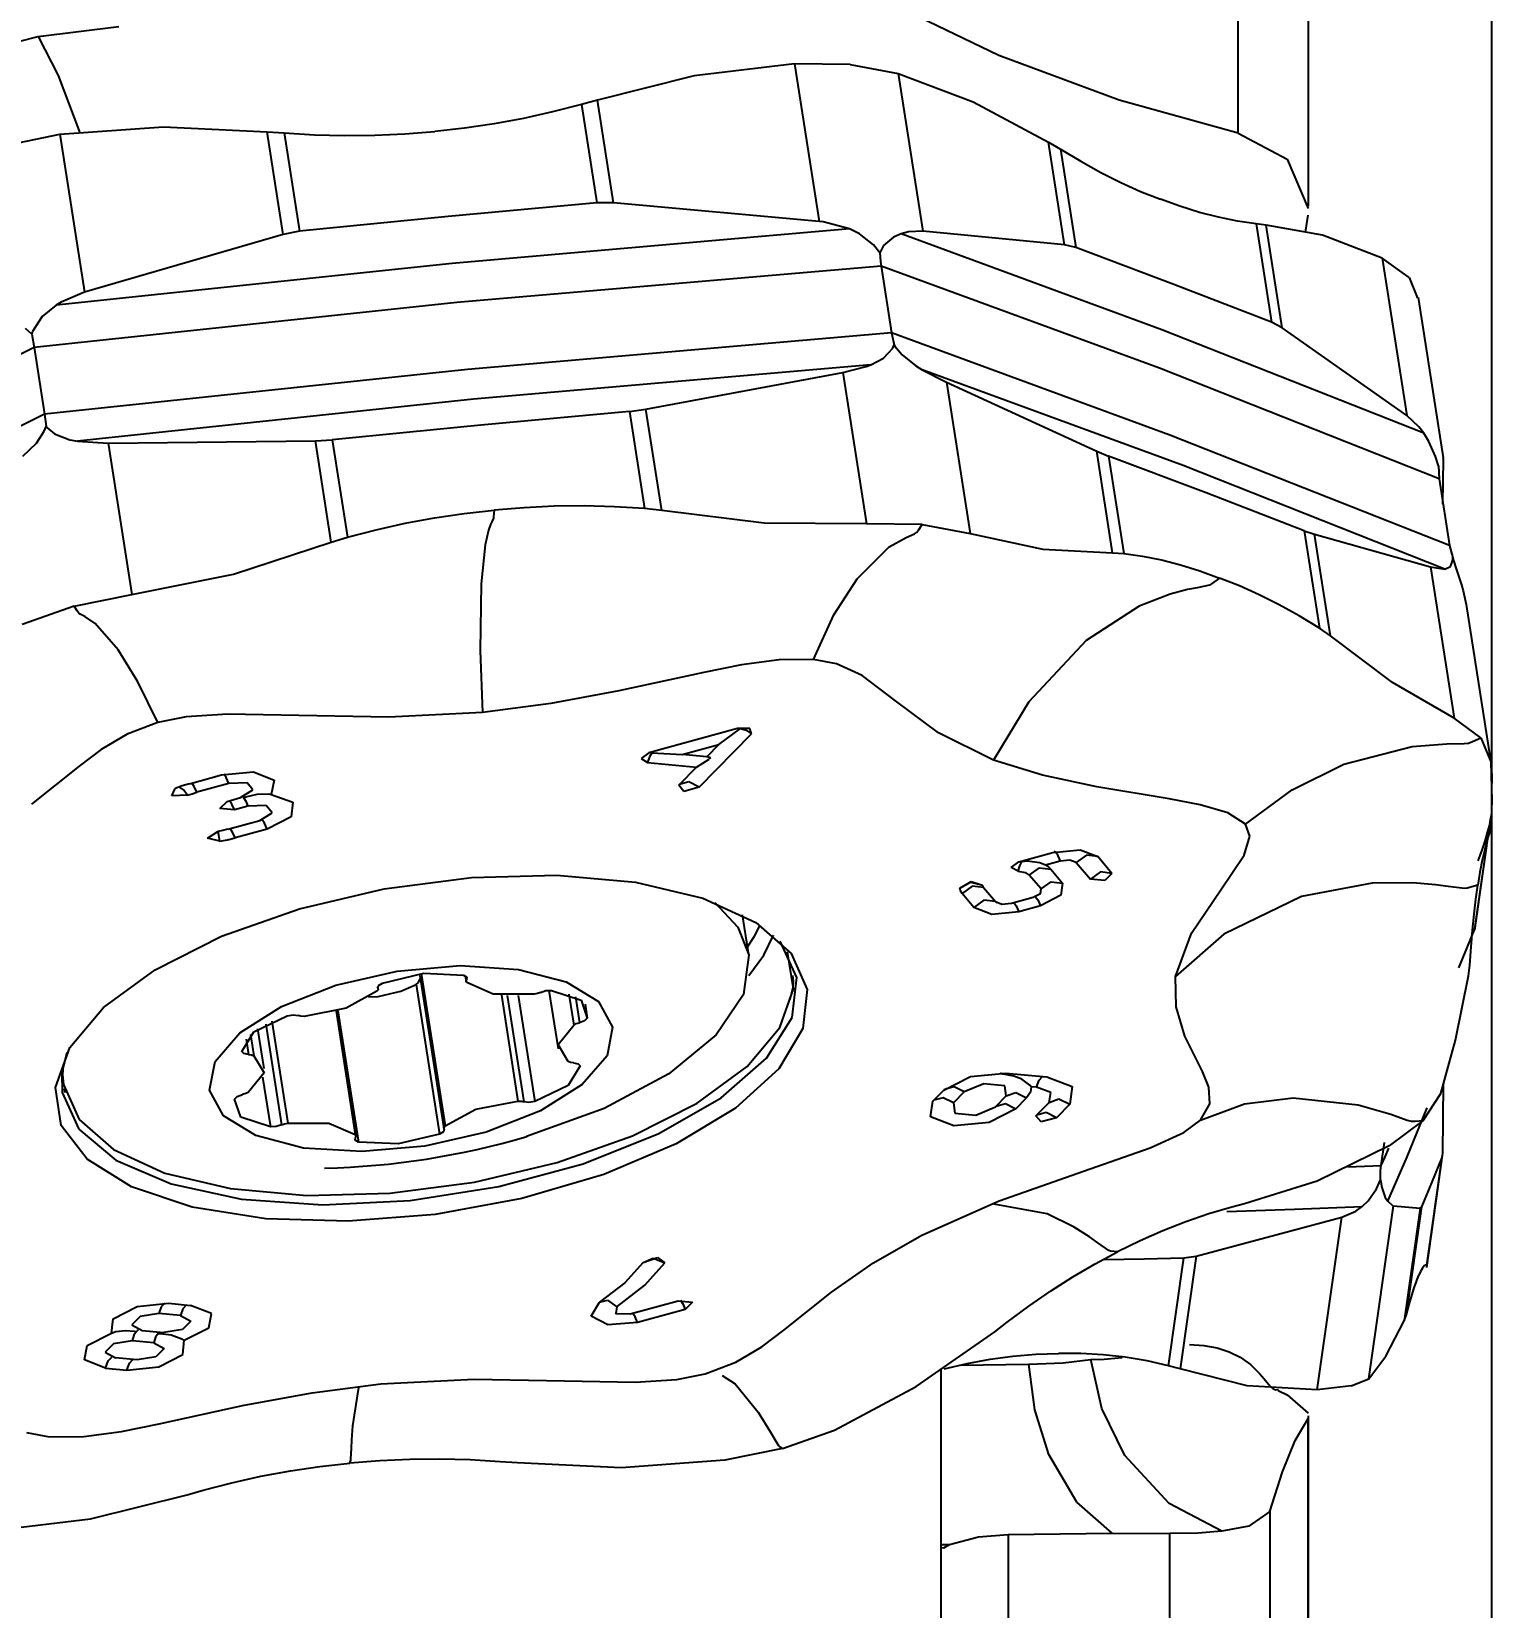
# Model space of a CAD drawing. Extents: x -70 to 148, y -70 to 126.
# Drawn here: x 107.99 to 123.14, y 10.29 to 26.51 of the extents above; entities that cross this region are included whole.
import ezdxf

# ---------------------------------------------------------------- set-up
doc = ezdxf.new("R2010")
doc.units = 0
doc.layers.add('1', color=4, linetype='Continuous')
doc.layers.add('2', color=7, linetype='Continuous')
doc.styles.get("Standard").update_dxf_attribs({"font": 'Monospac821 BT', "height": 3.5})
doc.styles.add('STANDARD 3.5 mm', font='Monospac821 BT.shx', dxfattribs={"height": 3.5})
doc.dimstyles.new('AM_DIN', dxfattribs={"dimtxt": 3.5, "dimasz": 2.5, "dimexe": 2, "dimexo": 1, "dimgap": 1, "dimtad": 1, "dimtoh": 1, "dimdsep": 46, "dimtxsty": 'STANDARD 3.5 mm', "dimsah": 1, "dimcen": 0.09, "dimadec": 0, "dimazin": 2, "dimtp": 1, "dimtm": 1e-09, "dimtfac": 1, "dimtdec": 4, "dimtmove": 0, "dimatfit": 3, "dimfxl": 1, "dimtolj": 1, "dimtzin": 0, "dimarcsym": 0})
doc.dimstyles.get("Standard").update_dxf_attribs({"dimtxt": 3.5, "dimasz": 2.5, "dimexe": 1.25, "dimexo": 0, "dimtad": 1, "dimtoh": 1, "dimdsep": 46, "dimtxsty": 'STANDARD', "dimsah": 1, "dimcen": 0.09, "dimazin": 2, "dimtp": 1, "dimtm": 1, "dimtfac": 1, "dimtdec": 4, "dimtmove": 0, "dimatfit": 3, "dimfxl": 1, "dimtolj": 1, "dimtzin": 0, "dimarcsym": 0})

# ---------------------------------------------------------------- blocks, each defined once
blk = doc.blocks.new('VDDIM_DEFAULT')
at = {"linetype": 'Continuous', "lineweight": -2, "extrusion": (0, 0, -1)}
blk.add_hatch(color=0, dxfattribs=at).paths.add_polyline_path([(0, 0), (1, -0.1665), (1, 0.1665)], flags=0)
blk = doc.blocks.new('*D355E')
at = {"layer": '2'}
for p, q in [((124, 70), (147.927, 70)), ((145.927, 70), (145.927, -70)), ((124, -70), (147.927, -70))]:
    blk.add_line(p, q, dxfattribs=at)
at = {"layer": '2', "xscale": 2.5, "yscale": 2.5}
for p, rotation in [((145.927, 70), 89.99999999999426), ((145.927, -70), 269.9999999999828)]:
    blk.add_blockref('VDDIM_DEFAULT', p, dxfattribs=dict(at, rotation=rotation))
at = {"layer": '2', "insert": (144.927, -0.068), "char_height": 3.5, "attachment_point": 8, "rotation": 90, "style": 'STANDARD 3.5 mm'}
blk.add_mtext('ø140', dxfattribs=at)
blk = doc.blocks.new('*D355F')
at = {"layer": '2'}
for p, q in [((123.909, 62.391), (139.927, 62.391)), ((137.927, 62.391), (137.927, -62.551)), ((123.909, -62.551), (139.927, -62.551))]:
    blk.add_line(p, q, dxfattribs=at)
at = {"layer": '2', "xscale": 2.5, "yscale": 2.5}
for p, rotation in [((137.927, 62.391), 89.99999999999426), ((137.927, -62.551), 269.9999999999828)]:
    blk.add_blockref('VDDIM_DEFAULT', p, dxfattribs=dict(at, rotation=rotation))
at = {"layer": '2', "insert": (136.927, -0.08), "char_height": 3.5, "attachment_point": 8, "rotation": 90, "style": 'STANDARD 3.5 mm'}
blk.add_mtext('ø125', dxfattribs=at)
blk = doc.blocks.new('*D3573')
at = {"layer": '2'}
for p, q in [((0, 0), (0, 121.877)), ((123.022, 0), (123.022, 121.877)), ((0, 120.627), (123.022, 120.627))]:
    blk.add_line(p, q, dxfattribs=at)
at = {"layer": '2', "xscale": 2.5, "yscale": 2.5, "rotation": 180}
blk.add_blockref('VDDIM_DEFAULT', (0, 120.627), dxfattribs=at)
at = {"layer": '2', "xscale": 2.5, "yscale": 2.5}
blk.add_blockref('VDDIM_DEFAULT', (123.022, 120.627), dxfattribs=at)
at = {"layer": '2', "insert": (61.511, 121.252), "char_height": 3.5, "attachment_point": 8}
blk.add_mtext('123', dxfattribs=at)

msp = doc.modelspace()

# ---------------------------------------------------------------- linework, layer by layer
at = {"layer": '1'}
for p, q in [((120.412, 25.466), (120.412, 34.409)), ((121.136, 24.714), (121.136, 33.745)), ((117.948, 26.265), (116.623, 26.904)), ((107.541, 26.33), (108.062, 26.46)), ((108.062, 26.46), (108.89, 26.562)), ((108.062, 26.46), (108.265, 26.059)), ((115.845, 26.179), (114.812, 26.054)), ((116.419, 26.171), (115.845, 26.179)), ((115.845, 26.179), (116.098, 24.557)), ((116.419, 26.171), (116.911, 26.079)), ((119.186, 25.805), (117.948, 26.265)), ((108.265, 26.059), (108.488, 25.467)), ((114.812, 26.054), (113.818, 25.806)), ((116.911, 26.079), (117.165, 24.457)), ((116.911, 26.079), (117.682, 25.786)), ((113.818, 25.806), (113.651, 25.761)), ((113.983, 24.749), (113.818, 25.806)), ((120.412, 25.466), (119.186, 25.805)), ((113.355, 25.683), (113.056, 25.617)), ((113.651, 25.761), (113.355, 25.683)), ((113.651, 25.761), (113.809, 24.749)), ((117.682, 25.786), (118.458, 25.372)), ((108.285, 25.453), (109.35, 25.529)), ((109.35, 25.529), (110.416, 25.48)), ((110.416, 25.48), (110.594, 25.467)), ((110.582, 24.422), (110.416, 25.48)), ((110.594, 25.467), (110.905, 25.448)), ((110.594, 25.467), (110.752, 24.455)), ((111.834, 25.458), (112.143, 25.483)), ((112.45, 25.517), (112.143, 25.483)), ((112.755, 25.561), (112.45, 25.517)), ((113.056, 25.617), (112.755, 25.561)), ((120.412, 25.466), (120.914, 25.198)), ((107.691, 25.332), (108.285, 25.453)), ((108.285, 25.453), (108.538, 23.83)), ((110.905, 25.448), (111.215, 25.44)), ((111.215, 25.44), (111.525, 25.443)), ((111.525, 25.443), (111.834, 25.458)), ((118.458, 25.372), (118.583, 25.3)), ((118.624, 24.315), (118.458, 25.372)), ((118.583, 25.3), (118.79, 25.175)), ((118.583, 25.3), (118.741, 24.288)), ((118.79, 25.175), (118.997, 25.061)), ((120.914, 25.198), (121.13, 24.69)), ((118.997, 25.061), (119.202, 24.958)), ((119.202, 24.958), (119.406, 24.866)), ((119.406, 24.866), (119.61, 24.785)), ((113.809, 24.749), (112.28, 24.607)), ((113.983, 24.749), (113.809, 24.749)), ((116.098, 24.557), (113.983, 24.749)), ((119.812, 24.712), (119.61, 24.785)), ((120.012, 24.649), (119.812, 24.712)), ((112.28, 24.607), (110.752, 24.455)), ((116.139, 24.552), (116.098, 24.557)), ((116.411, 24.479), (116.139, 24.552)), ((120.209, 24.599), (120.012, 24.649)), ((120.404, 24.559), (120.209, 24.599)), ((120.597, 24.532), (120.404, 24.559)), ((120.699, 24.518), (120.597, 24.532)), ((120.597, 24.532), (120.755, 23.52)), ((121.28, 24.414), (120.699, 24.518)), ((120.865, 23.461), (120.699, 24.518)), ((121.105, 24.445), (121.13, 24.622)), ((110.582, 24.422), (108.538, 23.83)), ((110.752, 24.455), (110.582, 24.422)), ((116.411, 24.479), (112.322, 24.125)), ((116.512, 24.43), (116.411, 24.479)), ((116.657, 24.317), (116.512, 24.43)), ((116.864, 24.396), (116.762, 24.309)), ((116.941, 24.429), (116.864, 24.396)), ((117.017, 24.449), (116.941, 24.429)), ((119.624, 23.442), (116.941, 24.429)), ((117.165, 24.457), (117.017, 24.449)), ((118.624, 24.315), (117.165, 24.457)), ((121.892, 24.18), (121.28, 24.414)), ((116.722, 24.233), (116.657, 24.317)), ((116.762, 24.309), (116.722, 24.233)), ((116.722, 24.233), (116.729, 24.143)), ((118.741, 24.288), (118.624, 24.315)), ((119.747, 23.909), (118.741, 24.288)), ((122.169, 23.978), (121.892, 24.18)), ((121.892, 24.18), (122.145, 22.558)), ((112.322, 24.125), (108.245, 23.694)), ((116.736, 24.096), (112.37, 23.721)), ((116.729, 24.143), (116.736, 24.096)), ((119.6, 23.045), (116.736, 24.096)), ((116.736, 24.096), (116.843, 23.409)), ((120.755, 23.52), (119.747, 23.909)), ((122.169, 23.978), (122.255, 23.768)), ((112.37, 23.721), (108.019, 23.259)), ((108.245, 23.694), (108.103, 23.577)), ((108.299, 23.727), (108.245, 23.694)), ((108.538, 23.83), (108.299, 23.727)), ((122.525, 22.124), (122.267, 23.772)), ((108.103, 23.577), (108.003, 23.422)), ((120.865, 23.461), (120.755, 23.52)), ((107.994, 23.395), (107.93, 23.456)), ((108.003, 23.422), (107.994, 23.395)), ((107.994, 23.395), (108.019, 23.259)), ((116.843, 23.409), (112.478, 23.034)), ((119.707, 22.358), (116.843, 23.409)), ((116.843, 23.409), (116.87, 23.285)), ((122.32, 22.378), (119.624, 23.442)), ((122.145, 22.558), (120.865, 23.461)), ((108.019, 23.259), (104.72, 21.615)), ((108.019, 23.259), (108.126, 22.572)), ((116.761, 23.148), (116.855, 23.251)), ((116.855, 23.251), (116.87, 23.285)), ((116.87, 23.285), (116.878, 23.273)), ((116.878, 23.273), (116.951, 23.185)), ((112.478, 23.034), (108.126, 22.572)), ((116.63, 23.08), (112.541, 22.726)), ((116.342, 23), (116.582, 23.063)), ((116.582, 23.063), (116.63, 23.08)), ((116.63, 23.08), (116.761, 23.148)), ((116.951, 23.185), (117.093, 23.071)), ((117.093, 23.071), (117.159, 23.03)), ((122.478, 21.906), (119.6, 23.045)), ((114.315, 22.625), (116.342, 23)), ((116.342, 23), (116.585, 21.444)), ((117.159, 23.03), (117.408, 22.901)), ((119.843, 22.043), (117.159, 23.03)), ((117.408, 22.901), (118.956, 22.191)), ((117.408, 22.901), (117.652, 21.344)), ((112.541, 22.726), (108.464, 22.295)), ((108.126, 22.572), (104.827, 20.929)), ((108.126, 22.572), (108.142, 22.446)), ((114.145, 22.602), (112.616, 22.46)), ((114.145, 22.602), (114.315, 22.625)), ((114.145, 22.602), (114.301, 21.601)), ((114.478, 21.581), (114.315, 22.625)), ((122.271, 22.441), (122.145, 22.558)), ((108.043, 22.275), (108.123, 22.398)), ((108.123, 22.398), (108.142, 22.446)), ((108.142, 22.446), (108.151, 22.436)), ((108.151, 22.436), (108.228, 22.372)), ((112.616, 22.46), (111.088, 22.308)), ((122.32, 22.378), (122.271, 22.441)), ((107.903, 22.141), (108.043, 22.275)), ((108.228, 22.372), (108.386, 22.31)), ((108.386, 22.31), (108.464, 22.295)), ((108.464, 22.295), (108.782, 22.274)), ((108.782, 22.274), (110.914, 22.298)), ((108.782, 22.274), (109.025, 20.718)), ((110.914, 22.298), (111.088, 22.308)), ((111.077, 21.254), (110.914, 22.298)), ((111.088, 22.308), (111.245, 21.307)), ((122.585, 21.22), (119.707, 22.358)), ((122.373, 22.293), (122.32, 22.378)), ((122.441, 22.137), (122.373, 22.293)), ((119.119, 21.147), (118.956, 22.191)), ((118.956, 22.191), (119.077, 22.14)), ((120.083, 21.762), (119.077, 22.14)), ((119.077, 22.14), (119.233, 21.139)), ((122.471, 22.041), (122.441, 22.137)), ((122.518, 21.648), (122.525, 22.106)), ((122.525, 22.106), (122.521, 22.123)), ((122.539, 20.979), (119.843, 22.043)), ((122.471, 22.041), (122.478, 21.906)), ((122.478, 21.906), (122.585, 21.22)), ((121.09, 21.373), (120.083, 21.762)), ((112.445, 21.551), (112.753, 21.584)), ((112.753, 21.584), (112.748, 21.516)), ((113.061, 21.61), (112.753, 21.584)), ((113.37, 21.625), (113.061, 21.61)), ((113.68, 21.628), (113.37, 21.625)), ((113.991, 21.62), (113.68, 21.628)), ((114.301, 21.601), (113.991, 21.62)), ((114.478, 21.581), (114.301, 21.601)), ((115.532, 21.45), (114.478, 21.581)), ((111.54, 21.384), (111.839, 21.451)), ((111.839, 21.451), (112.141, 21.506)), ((112.141, 21.506), (112.445, 21.551)), ((112.716, 21.439), (112.694, 21.378)), ((112.729, 21.466), (112.716, 21.439)), ((112.746, 21.501), (112.729, 21.466)), ((112.748, 21.516), (112.746, 21.501)), ((116.585, 21.444), (115.532, 21.45)), ((117.159, 21.436), (116.585, 21.444)), ((117.121, 21.379), (117.159, 21.436)), ((117.159, 21.436), (117.652, 21.344)), ((110.07, 20.925), (111.077, 21.254)), ((111.077, 21.254), (111.245, 21.307)), ((111.245, 21.307), (111.54, 21.384)), ((112.694, 21.378), (112.66, 21.227)), ((116.82, 21.206), (116.993, 21.303)), ((116.993, 21.303), (117.079, 21.341)), ((117.079, 21.341), (117.101, 21.354)), ((117.101, 21.354), (117.121, 21.379)), ((117.652, 21.344), (118.402, 21.182)), ((121.09, 21.373), (121.247, 20.372)), ((121.09, 21.373), (121.197, 21.337)), ((121.197, 21.337), (122.389, 21.002)), ((121.36, 20.293), (121.197, 21.337)), ((112.66, 21.227), (112.62, 20.827)), ((116.488, 20.879), (116.82, 21.206)), ((118.402, 21.182), (119.119, 21.147)), ((119.119, 21.147), (119.233, 21.139)), ((119.233, 21.139), (119.425, 21.112)), ((119.425, 21.112), (119.62, 21.072)), ((122.585, 21.22), (122.62, 21.093)), ((122.617, 21.061), (122.62, 21.093)), ((122.62, 21.093), (122.624, 21.078)), ((109.025, 20.718), (110.07, 20.925)), ((119.62, 21.072), (119.818, 21.022)), ((119.818, 21.022), (120.017, 20.96)), ((120.017, 20.96), (120.22, 20.886)), ((122.389, 21.002), (122.632, 19.445)), ((122.389, 21.002), (122.539, 20.979)), ((122.539, 20.979), (122.596, 21.004)), ((122.596, 21.004), (122.617, 21.061)), ((122.624, 21.078), (122.657, 20.971)), ((122.657, 20.971), (122.708, 20.816)), ((112.62, 20.827), (112.61, 20.14)), ((116.248, 20.506), (116.488, 20.879)), ((119.889, 20.768), (119.71, 20.722)), ((119.989, 20.787), (119.889, 20.768)), ((120.116, 20.812), (119.989, 20.787)), ((120.137, 20.825), (120.116, 20.812)), ((120.22, 20.886), (120.137, 20.825)), ((120.423, 20.805), (120.22, 20.886)), ((120.628, 20.713), (120.423, 20.805)), ((122.708, 20.816), (122.727, 20.755)), ((108.431, 20.597), (109.025, 20.718)), ((119.71, 20.722), (119.392, 20.597)), ((120.833, 20.61), (120.628, 20.713)), ((121.04, 20.496), (120.833, 20.61)), ((122.727, 20.755), (122.756, 20.614)), ((123.008, 19.034), (122.761, 20.615)), ((108.431, 20.597), (107.896, 20.407)), ((108.463, 20.548), (108.431, 20.597)), ((108.478, 20.525), (108.463, 20.548)), ((108.492, 20.516), (108.478, 20.525)), ((108.542, 20.491), (108.492, 20.516)), ((108.648, 20.42), (108.542, 20.491)), ((116.039, 20.048), (116.248, 20.506)), ((119.392, 20.597), (118.846, 20.245)), ((121.247, 20.372), (121.04, 20.496)), ((108.883, 20.149), (108.648, 20.42)), ((121.36, 20.293), (121.247, 20.372)), ((122, 19.81), (121.36, 20.293)), ((109.085, 19.818), (108.883, 20.149)), ((112.61, 20.14), (112.632, 19.504)), ((118.846, 20.245), (118.255, 19.612)), ((115.299, 19.992), (114.913, 19.914)), ((115.688, 20.046), (115.299, 19.992)), ((116.039, 20.048), (115.688, 20.046)), ((116.278, 20.002), (116.039, 20.048)), ((116.54, 19.882), (116.278, 20.002)), ((109.292, 19.4), (109.085, 19.818)), ((114.913, 19.914), (114.038, 19.724)), ((116.885, 19.622), (116.54, 19.882)), ((122.632, 19.445), (122, 19.81)), ((114.038, 19.724), (113.337, 19.595)), ((110.012, 19.486), (109.583, 19.457)), ((110.742, 19.471), (110.012, 19.486)), ((111.668, 19.454), (110.742, 19.471)), ((112.632, 19.504), (111.668, 19.454)), ((113.337, 19.595), (112.632, 19.504)), ((117.327, 19.293), (116.885, 19.622)), ((118.255, 19.612), (117.894, 19.012)), ((109.292, 19.4), (108.977, 19.28)), ((109.583, 19.457), (109.292, 19.4)), ((115.259, 19.337), (114.347, 19.086)), ((115.066, 19.174), (115.29, 19.337)), ((115.385, 19.338), (115.259, 19.337)), ((115.287, 19.34), (115.284, 19.342)), ((115.29, 19.337), (115.287, 19.34)), ((115.29, 19.337), (115.348, 19.32)), ((115.348, 19.32), (115.402, 19.282)), ((115.402, 19.282), (115.385, 19.338)), ((122.909, 19.243), (122.632, 19.445)), ((108.977, 19.28), (108.708, 19.121)), ((114.689, 19.07), (115.066, 19.174)), ((114.863, 18.734), (115.402, 19.282)), ((115.066, 19.174), (114.941, 19.047)), ((117.894, 19.012), (117.327, 19.293)), ((121.497, 18.969), (122.203, 19.153)), ((122.203, 19.153), (122.559, 19.181)), ((122.559, 19.181), (122.737, 19.184)), ((122.737, 19.184), (122.781, 19.188)), ((122.781, 19.188), (122.824, 19.205)), ((122.824, 19.205), (122.909, 19.243)), ((122.909, 19.243), (123.012, 18.993)), ((108.708, 19.121), (108.482, 18.951)), ((114.347, 19.086), (114.267, 19.03)), ((114.267, 19.03), (114.332, 18.988)), ((114.351, 19.045), (114.332, 18.988)), ((114.332, 18.988), (114.837, 18.941)), ((114.377, 19.086), (114.351, 19.045)), ((114.374, 19.089), (114.371, 19.092)), ((114.377, 19.086), (114.374, 19.089)), ((114.377, 19.086), (114.689, 19.07)), ((114.941, 19.047), (114.689, 19.07)), ((114.837, 18.941), (114.967, 19.023)), ((114.98, 19.036), (114.941, 19.047)), ((114.98, 19.036), (114.967, 19.023)), ((118.396, 18.856), (117.894, 19.012)), ((123.012, 18.993), (123.022, 18.594)), ((123.015, 19.016), (123.022, 18.829)), ((108.482, 18.951), (107.991, 18.559)), ((109.618, 18.77), (109.947, 18.861)), ((109.947, 18.861), (110.276, 18.892)), ((109.996, 18.832), (109.971, 18.867)), ((110.022, 18.772), (109.996, 18.832)), ((110.276, 18.892), (110.49, 18.807)), ((114.837, 18.941), (114.653, 18.754)), ((118.955, 18.736), (118.396, 18.856)), ((120.966, 18.707), (121.497, 18.969)), ((123.022, 18.829), (123.019, 18.713)), ((109.437, 18.645), (109.472, 18.721)), ((109.543, 18.747), (109.472, 18.721)), ((109.556, 18.708), (109.512, 18.737)), ((109.618, 18.77), (109.543, 18.747)), ((109.599, 18.65), (109.556, 18.708)), ((109.599, 18.65), (109.644, 18.667)), ((109.667, 18.742), (109.642, 18.777)), ((109.644, 18.667), (109.693, 18.682)), ((109.693, 18.682), (109.667, 18.742)), ((110.022, 18.772), (109.693, 18.682)), ((110.21, 18.779), (110.022, 18.772)), ((110.144, 18.626), (110.271, 18.706)), ((110.198, 18.633), (110.316, 18.662)), ((110.271, 18.706), (110.21, 18.779)), ((110.316, 18.662), (110.435, 18.665)), ((110.435, 18.665), (110.46, 18.658)), ((110.49, 18.807), (110.46, 18.658)), ((110.46, 18.658), (110.682, 18.578)), ((114.706, 18.691), (114.653, 18.754)), ((114.757, 18.788), (114.66, 18.761)), ((114.863, 18.734), (114.706, 18.691)), ((114.863, 18.734), (114.757, 18.788)), ((119.701, 18.613), (118.955, 18.736)), ((120.485, 18.353), (120.966, 18.707)), ((109.599, 18.65), (109.437, 18.645)), ((109.932, 18.513), (110.006, 18.588)), ((110.08, 18.499), (109.932, 18.513)), ((110.006, 18.588), (110.144, 18.626)), ((110.055, 18.559), (110.03, 18.595)), ((110.08, 18.499), (110.055, 18.559)), ((110.219, 18.537), (110.08, 18.499)), ((110.168, 18.633), (110.171, 18.63)), ((110.171, 18.63), (110.175, 18.626)), ((110.175, 18.626), (110.198, 18.633)), ((110.175, 18.626), (110.197, 18.59)), ((110.197, 18.59), (110.219, 18.537)), ((110.407, 18.544), (110.219, 18.537)), ((110.469, 18.471), (110.407, 18.544)), ((110.682, 18.578), (110.664, 18.43)), ((120.021, 18.553), (119.701, 18.613)), ((120.303, 18.47), (120.021, 18.553)), ((123.022, 18.594), (123.012, 18.327)), ((110.013, 18.301), (110.341, 18.391)), ((110.341, 18.391), (110.469, 18.471)), ((110.39, 18.363), (110.365, 18.399)), ((110.416, 18.302), (110.39, 18.363)), ((110.664, 18.43), (110.416, 18.302)), ((120.485, 18.353), (120.303, 18.47)), ((120.532, 18.23), (120.485, 18.353)), ((122.846, 17.263), (123.012, 18.423)), ((122.846, 17.275), (123.003, 18.371)), ((123.003, 18.371), (122.974, 18.268)), ((123.012, 18.437), (123.003, 18.371)), ((109.803, 18.209), (109.91, 18.279)), ((109.929, 18.178), (109.803, 18.209)), ((109.962, 18.288), (109.91, 18.279)), ((109.919, 18.24), (109.912, 18.279)), ((109.929, 18.178), (109.919, 18.24)), ((109.929, 18.178), (110.009, 18.193)), ((110.013, 18.301), (109.962, 18.288)), ((110.009, 18.193), (110.088, 18.212)), ((110.062, 18.272), (110.037, 18.308)), ((110.088, 18.212), (110.062, 18.272)), ((110.416, 18.302), (110.088, 18.212)), ((120.473, 18.033), (120.532, 18.23)), ((122.948, 18.177), (122.923, 18.097)), ((122.974, 18.268), (122.948, 18.177)), ((122.974, 18.194), (122.948, 18.094)), ((123.003, 18.283), (122.974, 18.194)), ((123.012, 18.327), (123.003, 18.283)), ((118.153, 17.966), (118.505, 18.063)), ((118.505, 18.063), (118.784, 18.09)), ((118.515, 18.075), (118.545, 18.051)), ((118.545, 18.051), (118.58, 17.974)), ((118.849, 18.034), (118.745, 17.959)), ((118.784, 18.09), (118.967, 18.02)), ((118.967, 18.02), (118.849, 18.034)), ((119.112, 17.847), (118.967, 18.02)), ((120.231, 17.679), (120.473, 18.033)), ((122.899, 18.03), (122.878, 17.975)), ((122.923, 18.097), (122.899, 18.03)), ((122.948, 18.094), (122.923, 17.982)), ((118.073, 17.908), (118.153, 17.966)), ((118.148, 17.868), (118.073, 17.908)), ((118.148, 17.868), (118.162, 17.926)), ((118.148, 17.868), (118.218, 17.856)), ((118.162, 17.926), (118.184, 17.966)), ((118.177, 17.973), (118.18, 17.97)), ((118.18, 17.97), (118.184, 17.966)), ((118.187, 17.967), (118.184, 17.966)), ((118.24, 17.971), (118.187, 17.967)), ((118.218, 17.856), (118.261, 17.83)), ((118.37, 17.956), (118.24, 17.971)), ((118.261, 17.83), (118.365, 17.905)), ((118.365, 17.905), (118.483, 17.891)), ((118.428, 17.932), (118.37, 17.956)), ((118.58, 17.974), (118.428, 17.932)), ((118.459, 17.913), (118.428, 17.932)), ((118.483, 17.891), (118.459, 17.913)), ((118.483, 17.891), (118.604, 17.747)), ((118.679, 17.984), (118.58, 17.974)), ((118.745, 17.959), (118.679, 17.984)), ((118.745, 17.959), (118.89, 17.786)), ((118.994, 17.861), (118.89, 17.786)), ((119.112, 17.847), (118.994, 17.861)), ((119.112, 17.847), (119.039, 17.772)), ((122.899, 17.859), (122.878, 17.724)), ((122.923, 17.982), (122.899, 17.859)), ((110.749, 17.483), (111.622, 17.688)), ((111.622, 17.688), (112.522, 17.806)), ((112.522, 17.806), (113.399, 17.829)), ((113.399, 17.829), (114.207, 17.755)), ((114.207, 17.755), (114.902, 17.59)), ((117.546, 17.696), (117.663, 17.763)), ((117.546, 17.696), (117.657, 17.756)), ((117.552, 17.667), (117.546, 17.696)), ((117.673, 17.715), (117.569, 17.64)), ((117.657, 17.756), (117.781, 17.726)), ((117.663, 17.763), (117.781, 17.726)), ((117.791, 17.701), (117.673, 17.715)), ((117.781, 17.726), (117.783, 17.713)), ((117.783, 17.713), (117.791, 17.701)), ((117.791, 17.701), (117.912, 17.556)), ((118.382, 17.686), (118.261, 17.83)), ((118.376, 17.641), (118.382, 17.686)), ((118.382, 17.686), (118.486, 17.761)), ((118.486, 17.761), (118.604, 17.747)), ((118.604, 17.747), (118.585, 17.621)), ((119.039, 17.772), (118.89, 17.786)), ((121.789, 17.746), (121.063, 17.608)), ((122.208, 17.751), (121.789, 17.746)), ((122.442, 17.73), (122.208, 17.751)), ((122.573, 17.712), (122.442, 17.73)), ((122.74, 17.691), (122.573, 17.712)), ((122.768, 17.695), (122.74, 17.691)), ((122.878, 17.724), (122.768, 17.695)), ((122.857, 17.581), (122.878, 17.724)), ((114.902, 17.59), (115.446, 17.342)), ((115.024, 17.547), (115.263, 17.293)), ((117.569, 17.64), (117.552, 17.667)), ((117.69, 17.495), (117.569, 17.64)), ((117.794, 17.57), (117.69, 17.495)), ((117.912, 17.556), (117.794, 17.57)), ((117.912, 17.556), (117.978, 17.531)), ((117.923, 17.547), (117.925, 17.546)), ((117.925, 17.546), (117.925, 17.546)), ((117.925, 17.546), (117.926, 17.545)), ((117.978, 17.531), (118.077, 17.541)), ((118.077, 17.541), (118.3, 17.602)), ((118.101, 17.547), (118.126, 17.512)), ((118.3, 17.602), (118.376, 17.641)), ((118.323, 17.61), (118.349, 17.574)), ((118.349, 17.574), (118.375, 17.513)), ((118.585, 17.621), (118.375, 17.513)), ((118.377, 17.642), (118.378, 17.643)), ((118.378, 17.643), (118.379, 17.644)), ((118.379, 17.644), (118.379, 17.645)), ((119.929, 17.231), (120.231, 17.679)), ((121.063, 17.608), (120.264, 17.221)), ((122.839, 17.427), (122.857, 17.581)), ((109.948, 17.199), (110.749, 17.483)), ((115.375, 17.008), (115.31, 17.419)), ((117.874, 17.425), (117.69, 17.495)), ((118.152, 17.452), (117.874, 17.425)), ((118.126, 17.512), (118.152, 17.452)), ((118.375, 17.513), (118.152, 17.452)), ((122.822, 17.263), (122.839, 17.427)), ((109.265, 16.854), (109.948, 17.199)), ((115.263, 17.293), (115.375, 17.008)), ((115.362, 17.091), (115.434, 17.202)), ((115.434, 17.202), (115.49, 17.313)), ((115.446, 17.342), (115.811, 17.023)), ((115.528, 17.004), (115.628, 17.211)), ((119.767, 16.784), (119.929, 17.231)), ((120.264, 17.221), (119.767, 16.784)), ((122.764, 17.072), (122.846, 17.275)), ((122.807, 17.089), (122.822, 17.263)), ((122.847, 17.284), (122.846, 17.275)), ((115.869, 16.775), (115.696, 17.15)), ((115.835, 16.659), (115.773, 17.038)), ((122.683, 16.876), (122.764, 17.072)), ((122.794, 16.903), (122.807, 17.089)), ((111.757, 16.841), (112.405, 16.897)), ((112.405, 16.897), (113.003, 16.859)), ((115.375, 17.008), (115.32, 16.601)), ((115.375, 16.796), (115.528, 17.004)), ((115.811, 17.023), (115.975, 16.653)), ((122.78, 16.792), (122.794, 16.903)), ((108.734, 16.465), (109.265, 16.854)), ((111.123, 16.696), (111.757, 16.841)), ((111.565, 16.692), (111.605, 16.717)), ((111.605, 16.717), (112.031, 16.818)), ((111.95, 16.703), (111.974, 16.722)), ((111.974, 16.722), (111.994, 16.768)), ((111.989, 16.797), (112.236, 15.221)), ((112.003, 16.815), (112.248, 15.247)), ((112.031, 16.818), (112.439, 16.798)), ((112.439, 16.798), (112.472, 16.779)), ((112.456, 16.792), (112.465, 16.734)), ((112.465, 16.786), (112.47, 16.752)), ((112.465, 16.736), (112.47, 16.752)), ((112.471, 16.722), (112.465, 16.736)), ((112.472, 16.779), (112.47, 16.752)), ((112.744, 16.604), (112.471, 16.722)), ((113.003, 16.859), (113.494, 16.732)), ((113.494, 16.732), (113.827, 16.527)), ((115.821, 16.365), (115.869, 16.775)), ((115.823, 16.797), (115.83, 16.735)), ((115.83, 16.735), (115.827, 16.671)), ((119.771, 16.472), (119.767, 16.784)), ((122.649, 16.129), (122.78, 16.792)), ((110.564, 16.478), (111.123, 16.696)), ((111.547, 16.633), (111.231, 16.459)), ((111.462, 16.577), (111.56, 16.579)), ((111.559, 16.649), (111.547, 16.633)), ((111.556, 16.676), (111.558, 16.664)), ((111.56, 16.659), (111.557, 16.678)), ((111.558, 16.664), (111.565, 16.692)), ((111.558, 16.664), (111.559, 16.649)), ((111.56, 16.579), (111.792, 16.633)), ((111.792, 16.633), (111.95, 16.703)), ((111.95, 16.703), (112.191, 15.162)), ((113.165, 16.603), (112.744, 16.604)), ((112.829, 16.593), (112.999, 15.504)), ((112.888, 16.589), (113.059, 15.497)), ((113.001, 16.589), (113.172, 15.499)), ((113.199, 16.61), (113.165, 16.603)), ((113.229, 16.622), (113.199, 16.61)), ((113.229, 16.622), (113.285, 16.64)), ((113.285, 16.64), (113.345, 16.642)), ((113.317, 16.643), (113.411, 16.042)), ((113.345, 16.642), (113.648, 16.541)), ((113.523, 16.605), (113.573, 16.286)), ((113.59, 16.577), (113.632, 16.309)), ((115.32, 16.601), (115.04, 16.184)), ((115.693, 16.259), (115.835, 16.659)), ((115.827, 16.671), (115.796, 16.549)), ((115.975, 16.653), (115.932, 16.249)), ((108.386, 16.054), (108.734, 16.465)), ((110.136, 16.207), (110.564, 16.478)), ((110.624, 16.381), (110.685, 16.39)), ((110.685, 16.39), (110.736, 16.383)), ((110.764, 16.376), (110.736, 16.383)), ((111.231, 16.459), (110.797, 16.375)), ((111.126, 16.427), (111.324, 15.158)), ((111.33, 15.146), (111.13, 16.428)), ((111.146, 16.432), (111.357, 15.082)), ((113.648, 16.541), (113.712, 16.356)), ((113.69, 16.499), (113.712, 16.356)), ((113.827, 16.527), (113.973, 16.264)), ((119.862, 16.173), (119.771, 16.472)), ((110.28, 16.217), (110.624, 16.381)), ((110.385, 15.838), (110.321, 16.246)), ((110.404, 16.295), (110.566, 15.258)), ((110.467, 16.324), (110.63, 15.277)), ((110.797, 16.375), (110.764, 16.376)), ((113.411, 16.085), (113.573, 16.286)), ((113.573, 16.286), (113.599, 16.3)), ((113.599, 16.3), (113.632, 16.309)), ((113.685, 16.329), (113.632, 16.309)), ((113.712, 16.356), (113.685, 16.329)), ((113.973, 16.264), (113.915, 15.97)), ((115.356, 15.86), (115.693, 16.259)), ((115.557, 15.944), (115.821, 16.365)), ((115.932, 16.249), (115.682, 15.835)), ((109.881, 15.91), (110.136, 16.207)), ((110.157, 16.015), (110.28, 16.217)), ((110.202, 16.139), (110.226, 15.982)), ((110.246, 16.188), (110.28, 15.97)), ((113.516, 15.91), (113.411, 16.085)), ((115.04, 16.184), (114.552, 15.785)), ((120.042, 15.809), (119.862, 16.173)), ((122.495, 15.582), (122.649, 16.129)), ((108.238, 15.642), (108.386, 16.054)), ((108.356, 16.003), (108.304, 15.794)), ((109.823, 15.615), (109.881, 15.91)), ((110.177, 15.992), (110.157, 16.015)), ((110.226, 15.982), (110.177, 15.992)), ((110.226, 15.982), (110.257, 15.979)), ((110.257, 15.979), (110.28, 15.97)), ((110.28, 15.97), (110.385, 15.794)), ((113.539, 15.901), (113.516, 15.91)), ((113.569, 15.898), (113.539, 15.901)), ((113.569, 15.898), (113.618, 15.888)), ((113.915, 15.97), (113.659, 15.673)), ((115.09, 15.537), (115.557, 15.944)), ((108.304, 15.794), (108.307, 15.59)), ((108.317, 15.872), (108.312, 15.772)), ((108.312, 15.772), (108.321, 15.674)), ((110.385, 15.794), (110.223, 15.593)), ((110.371, 15.749), (110.451, 15.237)), ((113.638, 15.865), (113.516, 15.663)), ((113.618, 15.888), (113.638, 15.865)), ((113.637, 15.868), (113.638, 15.865)), ((114.552, 15.785), (113.887, 15.428)), ((114.842, 15.481), (115.356, 15.86)), ((115.682, 15.835), (115.239, 15.432)), ((117.381, 15.616), (117.655, 15.757)), ((117.655, 15.757), (118.019, 15.792)), ((117.96, 15.783), (117.967, 15.79)), ((117.983, 15.781), (117.96, 15.783)), ((117.967, 15.79), (117.974, 15.795)), ((117.99, 15.78), (117.983, 15.781)), ((118.012, 15.777), (117.99, 15.78)), ((118.048, 15.771), (118.012, 15.777)), ((118.019, 15.792), (118.44, 15.752)), ((118.102, 15.759), (118.048, 15.771)), ((118.184, 15.728), (118.102, 15.759)), ((118.361, 15.717), (118.397, 15.756)), ((118.44, 15.752), (118.704, 15.652)), ((120.108, 15.646), (120.042, 15.809)), ((108.299, 15.253), (108.238, 15.642)), ((108.307, 15.59), (108.478, 15.215)), ((108.321, 15.674), (108.481, 15.314)), ((108.332, 15.627), (108.332, 15.628)), ((108.332, 15.626), (108.332, 15.627)), ((108.337, 15.589), (108.332, 15.626)), ((109.968, 15.353), (109.823, 15.615)), ((110.197, 15.58), (110.164, 15.57)), ((110.223, 15.593), (110.197, 15.58)), ((113.516, 15.663), (113.172, 15.499)), ((113.659, 15.673), (113.231, 15.402)), ((117.27, 15.504), (117.381, 15.616)), ((117.382, 15.618), (117.381, 15.616)), ((117.384, 15.62), (117.382, 15.618)), ((117.487, 15.65), (117.391, 15.626)), ((117.59, 15.597), (117.48, 15.485)), ((117.59, 15.597), (117.487, 15.65)), ((117.792, 15.681), (117.59, 15.597)), ((118.008, 15.661), (117.792, 15.681)), ((118.024, 15.556), (118.008, 15.661)), ((118.024, 15.556), (118.122, 15.591)), ((118.122, 15.591), (118.233, 15.536)), ((118.268, 15.667), (118.184, 15.728)), ((118.274, 15.595), (118.233, 15.536)), ((118.282, 15.651), (118.268, 15.667)), ((118.282, 15.651), (118.274, 15.595)), ((118.336, 15.646), (118.282, 15.651)), ((118.336, 15.646), (118.361, 15.717)), ((118.482, 15.59), (118.336, 15.646)), ((118.467, 15.49), (118.482, 15.59)), ((118.704, 15.652), (118.677, 15.47)), ((120.118, 15.475), (120.108, 15.646)), ((122.313, 15.304), (122.495, 15.582)), ((122.517, 14.966), (122.525, 15.678)), ((110.083, 15.523), (110.11, 15.551)), ((110.147, 15.339), (110.083, 15.523)), ((110.11, 15.551), (110.164, 15.57)), ((112.248, 15.247), (112.565, 15.421)), ((112.565, 15.421), (112.999, 15.504)), ((112.999, 15.504), (113.032, 15.503)), ((113.032, 15.503), (113.059, 15.497)), ((113.111, 15.49), (113.059, 15.497)), ((113.887, 15.428), (113.088, 15.138)), ((113.172, 15.499), (113.111, 15.49)), ((114.179, 15.145), (114.842, 15.481)), ((114.45, 15.168), (115.09, 15.537)), ((115.239, 15.432), (114.628, 15.063)), ((117.246, 15.34), (117.27, 15.504)), ((117.272, 15.506), (117.27, 15.504)), ((117.274, 15.508), (117.272, 15.506)), ((117.374, 15.538), (117.277, 15.511)), ((117.48, 15.485), (117.374, 15.538)), ((117.48, 15.485), (117.495, 15.38)), ((117.712, 15.359), (117.913, 15.444)), ((118.123, 15.424), (117.849, 15.284)), ((118.024, 15.556), (117.913, 15.444)), ((117.913, 15.444), (117.915, 15.446)), ((117.915, 15.446), (117.917, 15.447)), ((117.92, 15.451), (118.017, 15.478)), ((118.017, 15.478), (118.123, 15.424)), ((118.123, 15.424), (118.233, 15.536)), ((118.33, 15.351), (118.467, 15.49)), ((118.467, 15.49), (118.565, 15.525)), ((118.677, 15.47), (118.54, 15.331)), ((118.565, 15.525), (118.677, 15.47)), ((120.024, 15.308), (120.118, 15.475)), ((120.024, 15.308), (120.477, 15.474)), ((120.477, 15.474), (120.978, 15.537)), ((120.978, 15.537), (121.645, 15.465)), ((121.645, 15.465), (121.982, 15.367)), ((122.15, 14.931), (122.355, 15.434)), ((108.565, 14.906), (108.299, 15.253)), ((108.481, 15.314), (108.835, 15.005)), ((110.302, 15.148), (109.968, 15.353)), ((110.451, 15.237), (110.147, 15.339)), ((110.566, 15.258), (110.51, 15.24)), ((110.566, 15.258), (110.596, 15.269)), ((110.596, 15.269), (110.63, 15.277)), ((110.63, 15.277), (111.052, 15.276)), ((111.052, 15.276), (111.324, 15.158)), ((112.237, 15.231), (112.248, 15.247)), ((113.231, 15.402), (112.673, 15.183)), ((117.485, 15.249), (117.246, 15.34)), ((117.849, 15.284), (117.485, 15.249)), ((117.495, 15.38), (117.712, 15.359)), ((118.383, 15.288), (118.33, 15.351)), ((118.434, 15.385), (118.337, 15.358)), ((118.54, 15.331), (118.383, 15.288)), ((118.54, 15.331), (118.434, 15.385)), ((119.851, 15.18), (120.024, 15.308)), ((122.313, 15.304), (121.966, 15.042)), ((121.982, 15.367), (122.15, 15.308)), ((122.15, 15.308), (122.192, 15.296)), ((122.192, 15.296), (122.233, 15.297)), ((122.233, 15.297), (122.313, 15.304)), ((108.478, 15.215), (108.86, 14.895)), ((110.792, 15.02), (110.302, 15.148)), ((110.51, 15.24), (110.451, 15.237)), ((111.324, 15.158), (111.331, 15.144)), ((111.324, 15.1), (111.325, 15.128)), ((111.357, 15.082), (111.324, 15.1)), ((111.331, 15.144), (111.325, 15.128)), ((112.191, 15.162), (111.765, 15.062)), ((112.673, 15.183), (112.039, 15.039)), ((112.231, 15.188), (112.191, 15.162)), ((112.238, 15.215), (112.231, 15.188)), ((112.238, 15.215), (112.237, 15.231)), ((113.402, 14.87), (114.179, 15.145)), ((113.671, 14.857), (114.45, 15.168)), ((119.506, 15.021), (119.851, 15.18)), ((108.835, 15.005), (109.365, 14.763)), ((111.391, 14.983), (110.792, 15.02)), ((111.765, 15.062), (111.357, 15.082)), ((112.039, 15.039), (111.391, 14.983)), ((114.628, 15.063), (113.881, 14.746)), ((118.819, 14.781), (119.506, 15.021)), ((121.966, 15.042), (121.223, 14.679)), ((121.882, 14.84), (121.916, 15.076)), ((121.882, 14.84), (121.923, 14.929)), ((121.923, 14.929), (121.963, 15.02)), ((121.951, 14.473), (122.15, 14.931)), ((122.351, 13.791), (122.518, 14.966)), ((122.51, 14.922), (122.517, 14.966)), ((109.023, 14.621), (108.565, 14.906)), ((108.86, 14.895), (109.429, 14.65)), ((109.365, 14.763), (110.04, 14.603)), ((112.553, 14.669), (113.402, 14.87)), ((112.801, 14.624), (113.671, 14.857)), ((117.95, 14.476), (118.819, 14.781)), ((121.54, 14.825), (121.711, 14.832)), ((121.711, 14.832), (121.882, 14.84)), ((121.875, 14.693), (121.877, 14.788)), ((121.877, 14.788), (121.882, 14.84)), ((122.352, 13.813), (122.51, 14.922)), ((122.405, 14.662), (122.51, 14.922)), ((109.646, 14.412), (109.023, 14.621)), ((109.429, 14.65), (110.153, 14.495)), ((110.04, 14.603), (110.826, 14.532)), ((111.679, 14.554), (112.553, 14.669)), ((111.889, 14.481), (112.801, 14.624)), ((113.881, 14.746), (113.039, 14.5)), ((121.223, 14.679), (120.475, 14.447)), ((121.75, 14.475), (121.835, 14.599)), ((121.835, 14.599), (121.875, 14.693)), ((121.875, 14.693), (121.888, 14.613)), ((121.888, 14.613), (121.925, 14.512)), ((122.301, 14.415), (122.405, 14.662)), ((110.153, 14.495), (110.989, 14.437)), ((110.826, 14.532), (111.679, 14.554)), ((110.989, 14.437), (111.889, 14.481)), ((113.039, 14.5), (112.146, 14.337)), ((117.154, 14.124), (117.95, 14.476)), ((118.445, 14.344), (117.88, 14.445)), ((120.475, 14.447), (120.345, 14.411)), ((121.688, 14.417), (121.75, 14.475)), ((121.925, 14.512), (121.951, 14.473)), ((121.951, 14.473), (122.003, 14.425)), ((110.403, 14.292), (109.646, 14.412)), ((111.251, 14.267), (110.403, 14.292)), ((112.146, 14.337), (111.251, 14.267)), ((118.723, 14.204), (118.445, 14.344)), ((120.108, 14.342), (119.872, 14.261)), ((119.98, 13.907), (121.479, 14.31)), ((120.345, 14.411), (120.108, 14.342)), ((120.293, 14.367), (120.99, 14.39)), ((120.99, 14.39), (121.688, 14.417)), ((121.225, 12.532), (121.479, 14.31)), ((121.479, 14.31), (121.622, 14.371)), ((121.622, 14.371), (121.688, 14.417)), ((121.755, 12.646), (122.009, 14.424)), ((122.003, 14.425), (122.009, 14.424)), ((122.009, 14.424), (122.284, 14.402)), ((122.284, 14.402), (122.119, 13.243)), ((122.143, 13.306), (122.301, 14.415)), ((122.284, 14.402), (122.301, 14.415)), ((116.658, 13.84), (117.154, 14.124)), ((118.88, 14.105), (118.723, 14.204)), ((119.637, 14.169), (119.403, 14.065)), ((119.872, 14.261), (119.637, 14.169)), ((118.968, 14.043), (118.88, 14.105)), ((118.938, 13.827), (119.17, 13.95)), ((119.08, 13.966), (118.968, 14.043)), ((119.098, 13.96), (119.08, 13.966)), ((119.17, 13.95), (119.098, 13.96)), ((119.403, 14.065), (119.17, 13.95)), ((114.286, 13.842), (114.1, 13.632)), ((114.286, 13.842), (114.434, 13.894)), ((114.286, 13.842), (114.39, 13.885)), ((114.305, 13.607), (114.509, 13.838)), ((114.39, 13.885), (114.509, 13.838)), ((114.434, 13.894), (114.509, 13.838)), ((116.227, 13.537), (116.658, 13.84)), ((118.708, 13.693), (118.938, 13.827)), ((119.033, 13.872), (119.443, 13.879)), ((119.443, 13.879), (119.852, 13.889)), ((119.694, 12.78), (119.852, 13.889)), ((119.98, 13.907), (119.814, 12.748)), ((119.852, 13.889), (119.98, 13.907)), ((122.324, 13.806), (122.307, 13.784)), ((122.339, 13.816), (122.324, 13.806)), ((122.352, 13.813), (122.339, 13.816)), ((122.352, 13.81), (122.352, 13.813)), ((114.1, 13.632), (113.837, 13.432)), ((118.481, 13.548), (118.708, 13.693)), ((122.223, 13.58), (122.246, 13.647)), ((122.246, 13.647), (122.268, 13.703)), ((122.288, 13.75), (122.268, 13.703)), ((122.307, 13.784), (122.288, 13.75)), ((114.015, 13.387), (114.305, 13.607)), ((115.736, 13.145), (116.227, 13.537)), ((118.257, 13.393), (118.481, 13.548)), ((122.171, 13.409), (122.198, 13.501)), ((122.198, 13.501), (122.223, 13.58)), ((108.832, 13.261), (109.078, 13.39)), ((109.078, 13.39), (109.407, 13.422)), ((109.303, 13.316), (109.111, 13.286)), ((109.328, 13.384), (109.303, 13.316)), ((109.525, 13.295), (109.303, 13.316)), ((109.363, 13.425), (109.328, 13.384)), ((109.407, 13.422), (109.629, 13.401)), ((109.55, 13.365), (109.525, 13.295)), ((109.586, 13.405), (109.55, 13.365)), ((109.845, 13.318), (109.629, 13.401)), ((109.818, 13.169), (109.845, 13.318)), ((113.753, 13.291), (113.837, 13.432)), ((113.837, 13.432), (113.919, 13.454)), ((113.919, 13.454), (114.015, 13.387)), ((114, 13.319), (114.003, 13.318)), ((114.003, 13.318), (114.003, 13.318)), ((114.003, 13.318), (114.003, 13.317)), ((114.015, 13.387), (114.005, 13.316)), ((114.005, 13.316), (114.155, 13.313)), ((114.155, 13.313), (114.646, 13.448)), ((114.204, 13.284), (114.179, 13.319)), ((114.72, 13.359), (114.23, 13.224)), ((114.646, 13.448), (114.794, 13.434)), ((114.671, 13.453), (114.695, 13.418)), ((114.695, 13.418), (114.72, 13.359)), ((114.794, 13.434), (114.72, 13.359)), ((118.035, 13.228), (118.257, 13.393)), ((122.119, 13.243), (122.143, 13.306)), ((122.143, 13.306), (122.171, 13.409)), ((108.817, 13.113), (108.832, 13.261)), ((108.861, 13.133), (108.96, 13.142)), ((108.96, 13.142), (109.051, 13.135)), ((109.111, 13.286), (109.026, 13.199)), ((109.026, 13.199), (109.132, 13.142)), ((109.055, 13.163), (109.056, 13.162)), ((109.073, 13.133), (109.084, 13.142)), ((109.084, 13.142), (109.094, 13.148)), ((109.132, 13.142), (109.354, 13.121)), ((109.546, 13.151), (109.354, 13.121)), ((109.525, 13.295), (109.631, 13.238)), ((109.631, 13.238), (109.546, 13.151)), ((109.565, 13.043), (109.818, 13.169)), ((109.614, 13.194), (109.614, 13.195)), ((113.925, 13.2), (113.753, 13.291)), ((114.23, 13.224), (113.925, 13.2)), ((114.23, 13.224), (114.204, 13.284)), ((115.509, 12.975), (115.736, 13.145)), ((117.906, 13.13), (118.035, 13.228)), ((121.929, 12.878), (122.119, 13.243)), ((108.537, 12.839), (108.564, 12.988)), ((108.564, 12.988), (108.817, 13.113)), ((108.836, 13.006), (108.751, 12.919)), ((108.817, 13.113), (108.861, 13.133)), ((109.028, 13.036), (108.836, 13.006)), ((109.047, 13.093), (109.028, 13.036)), ((109.25, 13.015), (109.028, 13.036)), ((109.073, 13.133), (109.047, 13.093)), ((109.051, 13.135), (109.073, 13.133)), ((109.268, 13.072), (109.25, 13.015)), ((109.25, 13.015), (109.356, 12.957)), ((109.295, 13.112), (109.268, 13.072)), ((109.295, 13.112), (109.303, 13.12)), ((109.295, 13.112), (109.317, 13.11)), ((109.303, 13.12), (109.311, 13.125)), ((109.317, 13.11), (109.428, 13.097)), ((109.428, 13.097), (109.541, 13.058)), ((109.541, 13.058), (109.565, 13.043)), ((109.55, 12.895), (109.565, 13.043)), ((117.097, 12.565), (117.906, 13.13)), ((119.91, 12.998), (120.058, 12.989)), ((120.058, 12.989), (120.196, 12.964)), ((108.753, 12.755), (108.537, 12.839)), ((108.751, 12.919), (108.857, 12.862)), ((108.753, 12.755), (108.78, 12.829)), ((108.78, 12.882), (108.78, 12.882)), ((108.78, 12.829), (108.819, 12.868)), ((109.079, 12.841), (108.857, 12.862)), ((109, 12.805), (109.036, 12.845)), ((109.271, 12.87), (109.079, 12.841)), ((109.356, 12.957), (109.271, 12.87)), ((109.304, 12.767), (109.55, 12.895)), ((109.339, 12.914), (109.339, 12.914)), ((114.926, 12.696), (115.241, 12.816)), ((115.241, 12.816), (115.509, 12.975)), ((117.622, 12.803), (117.858, 12.847)), ((117.858, 12.847), (118.093, 12.879)), ((118.093, 12.879), (118.327, 12.899)), ((118.327, 12.899), (118.56, 12.907)), ((118.792, 12.906), (118.56, 12.907)), ((118.609, 12.81), (118.894, 12.844)), ((119.021, 12.893), (118.792, 12.906)), ((119.007, 12.339), (118.894, 12.844)), ((118.994, 12.841), (118.898, 12.842)), ((119.216, 12.86), (118.994, 12.841)), ((119.248, 12.867), (119.021, 12.893)), ((119.473, 12.83), (119.248, 12.867)), ((119.694, 12.78), (119.473, 12.83)), ((120.196, 12.964), (120.319, 12.924)), ((120.319, 12.924), (120.433, 12.867)), ((120.433, 12.867), (120.537, 12.791)), ((121.755, 12.646), (121.929, 12.878)), ((108.753, 12.755), (108.974, 12.735)), ((108.974, 12.735), (109, 12.805)), ((108.974, 12.735), (109.304, 12.767)), ((114.635, 12.639), (114.926, 12.696)), ((115.1, 12.68), (115.233, 12.594)), ((117.354, 1.252), (117.354, 12.744)), ((117.385, 12.747), (117.622, 12.803)), ((117.55, 12.785), (118.258, 12.795)), ((118.258, 12.795), (118.609, 12.81)), ((118.319, 12.324), (118.258, 12.795)), ((119.814, 12.748), (119.694, 12.78)), ((120.504, 12.572), (119.814, 12.748)), ((120.537, 12.791), (120.631, 12.7)), ((120.631, 12.7), (120.677, 12.646)), ((110.18, 12.372), (110.88, 12.501)), ((110.88, 12.501), (111.586, 12.592)), ((111.298, 12.161), (111.361, 12.557)), ((111.586, 12.592), (112.549, 12.642)), ((112.549, 12.642), (113.476, 12.625)), ((113.476, 12.625), (114.206, 12.61)), ((114.206, 12.61), (114.635, 12.639)), ((115.233, 12.594), (115.472, 12.302)), ((116.255, 12.116), (117.097, 12.565)), ((121.225, 12.532), (120.504, 12.572)), ((120.677, 12.646), (120.723, 12.59)), ((120.723, 12.59), (120.747, 12.562)), ((120.747, 12.562), (120.772, 12.541)), ((120.772, 12.541), (120.798, 12.533)), ((120.798, 12.533), (120.825, 12.536)), ((120.821, 12.524), (120.914, 12.48)), ((121.572, 12.571), (121.225, 12.532)), ((121.572, 12.571), (121.755, 12.646)), ((109.305, 12.182), (110.18, 12.372)), ((119.245, 11.855), (119.007, 12.339)), ((120.914, 12.48), (121.13, 12.292)), ((108.919, 12.104), (109.305, 12.182)), ((115.472, 12.302), (115.599, 12.096)), ((118.461, 11.867), (118.319, 12.324)), ((120.996, 12.01), (121.13, 12.236)), ((121.13, 12.264), (121.13, 12.236)), ((121.13, 1.967), (121.13, 12.236)), ((121.136, 2.016), (121.136, 12.265)), ((107.939, 12.094), (108.178, 12.048)), ((108.178, 12.048), (108.53, 12.05)), ((108.53, 12.05), (108.919, 12.104)), ((111.285, 11.929), (111.289, 12.016)), ((111.289, 12.016), (111.298, 12.161)), ((115.599, 12.096), (115.663, 11.985)), ((115.72, 11.926), (116.255, 12.116)), ((120.867, 11.687), (120.996, 12.01)), ((111.28, 11.82), (111.285, 11.929)), ((115.72, 11.926), (115.126, 11.806)), ((115.663, 11.985), (115.679, 11.959)), ((115.679, 11.959), (115.693, 11.946)), ((115.693, 11.946), (115.72, 11.926)), ((118.75, 11.376), (118.461, 11.867)), ((119.699, 11.361), (119.245, 11.855)), ((110.354, 11.642), (110.656, 11.697)), ((110.656, 11.697), (110.96, 11.742)), ((110.96, 11.742), (111.268, 11.775)), ((111.268, 11.775), (111.278, 11.808)), ((111.576, 11.801), (111.268, 11.775)), ((111.278, 11.808), (111.28, 11.82)), ((111.885, 11.815), (111.576, 11.801)), ((112.195, 11.818), (111.885, 11.815)), ((112.506, 11.81), (112.195, 11.818)), ((112.816, 11.791), (112.506, 11.81)), ((112.994, 11.779), (112.816, 11.791)), ((114.06, 11.729), (112.994, 11.779)), ((115.126, 11.806), (114.06, 11.729)), ((120.738, 11.278), (120.867, 11.687)), ((109.76, 11.498), (110.055, 11.575)), ((110.055, 11.575), (110.354, 11.642)), ((108.598, 11.204), (109.593, 11.452)), ((109.593, 11.452), (109.76, 11.498)), ((119.115, 11.055), (118.75, 11.376)), ((120.243, 11.076), (119.699, 11.361)), ((107.566, 11.079), (108.598, 11.204)), ((120.738, 11.278), (120.52, 11.128)), ((120.738, 11.278), (120.738, 0.55)), ((117.739, 11.019), (118.045, 11.042)), ((118.045, 11.042), (119.115, 11.055)), ((118.045, 11.042), (118.045, 0.177)), ((119.115, 11.055), (119.708, 11.052)), ((119.998, 11.057), (119.708, 11.052)), ((119.708, 0.126), (119.708, 11.052)), ((120.243, 11.076), (119.998, 11.057)), ((120.52, 11.128), (120.243, 11.076)), ((117.354, 10.938), (117.439, 10.939)), ((117.354, 10.909), (117.382, 10.905)), ((117.382, 10.905), (117.439, 10.939)), ((117.439, 10.939), (117.739, 11.019))]:
    msp.add_line(p, q, dxfattribs=at)
for centre, radius, start, end in [((114.774, 18.642), 0.165, 135.5041, 138.2026), ((118.451, 15.239), 0.165, 135.5041, 138.2026), ((110.823, 22.811), 8, 271.3256, 286.4487)]:
    msp.add_arc(centre, radius, start, end, dxfattribs=at)

# ---------------------------------------------------------------- dimensions: what is measured, and where the dimension line sits
at = {"layer": '2'}
dim = msp.add_linear_dim(base=(-45.805, 120.627), p1=(0, 0), p2=(123.022, 0), text='123', dimstyle='STANDARD', dxfattribs=at)
dim.commit()
dim.dimension.update_dxf_attribs({"geometry": '*D3573', "text_midpoint": (0, 0)})
for base, p1, p2, text, override, picture, middle in [((145.927, -70), (123, 70), (123, -70), 'ø<>', {"dimtp": 0, "dimtm": 0}, '*D355E', (145.927, -0.068)), ((137.927, -62.551), (122.909, 62.391), (122.909, -62.551), 'ø125', {"dimtm": 0}, '*D355F', (137.927, -0.08))]:
    dim = msp.add_linear_dim(base=base, p1=p1, p2=p2, angle=90, text=text, dimstyle='AM_DIN', override=override, dxfattribs=at)
    dim.commit()
    dim.dimension.update_dxf_attribs({"geometry": picture, "text_midpoint": middle, "dimtype": 160})

doc.saveas('drawing.dxf')
